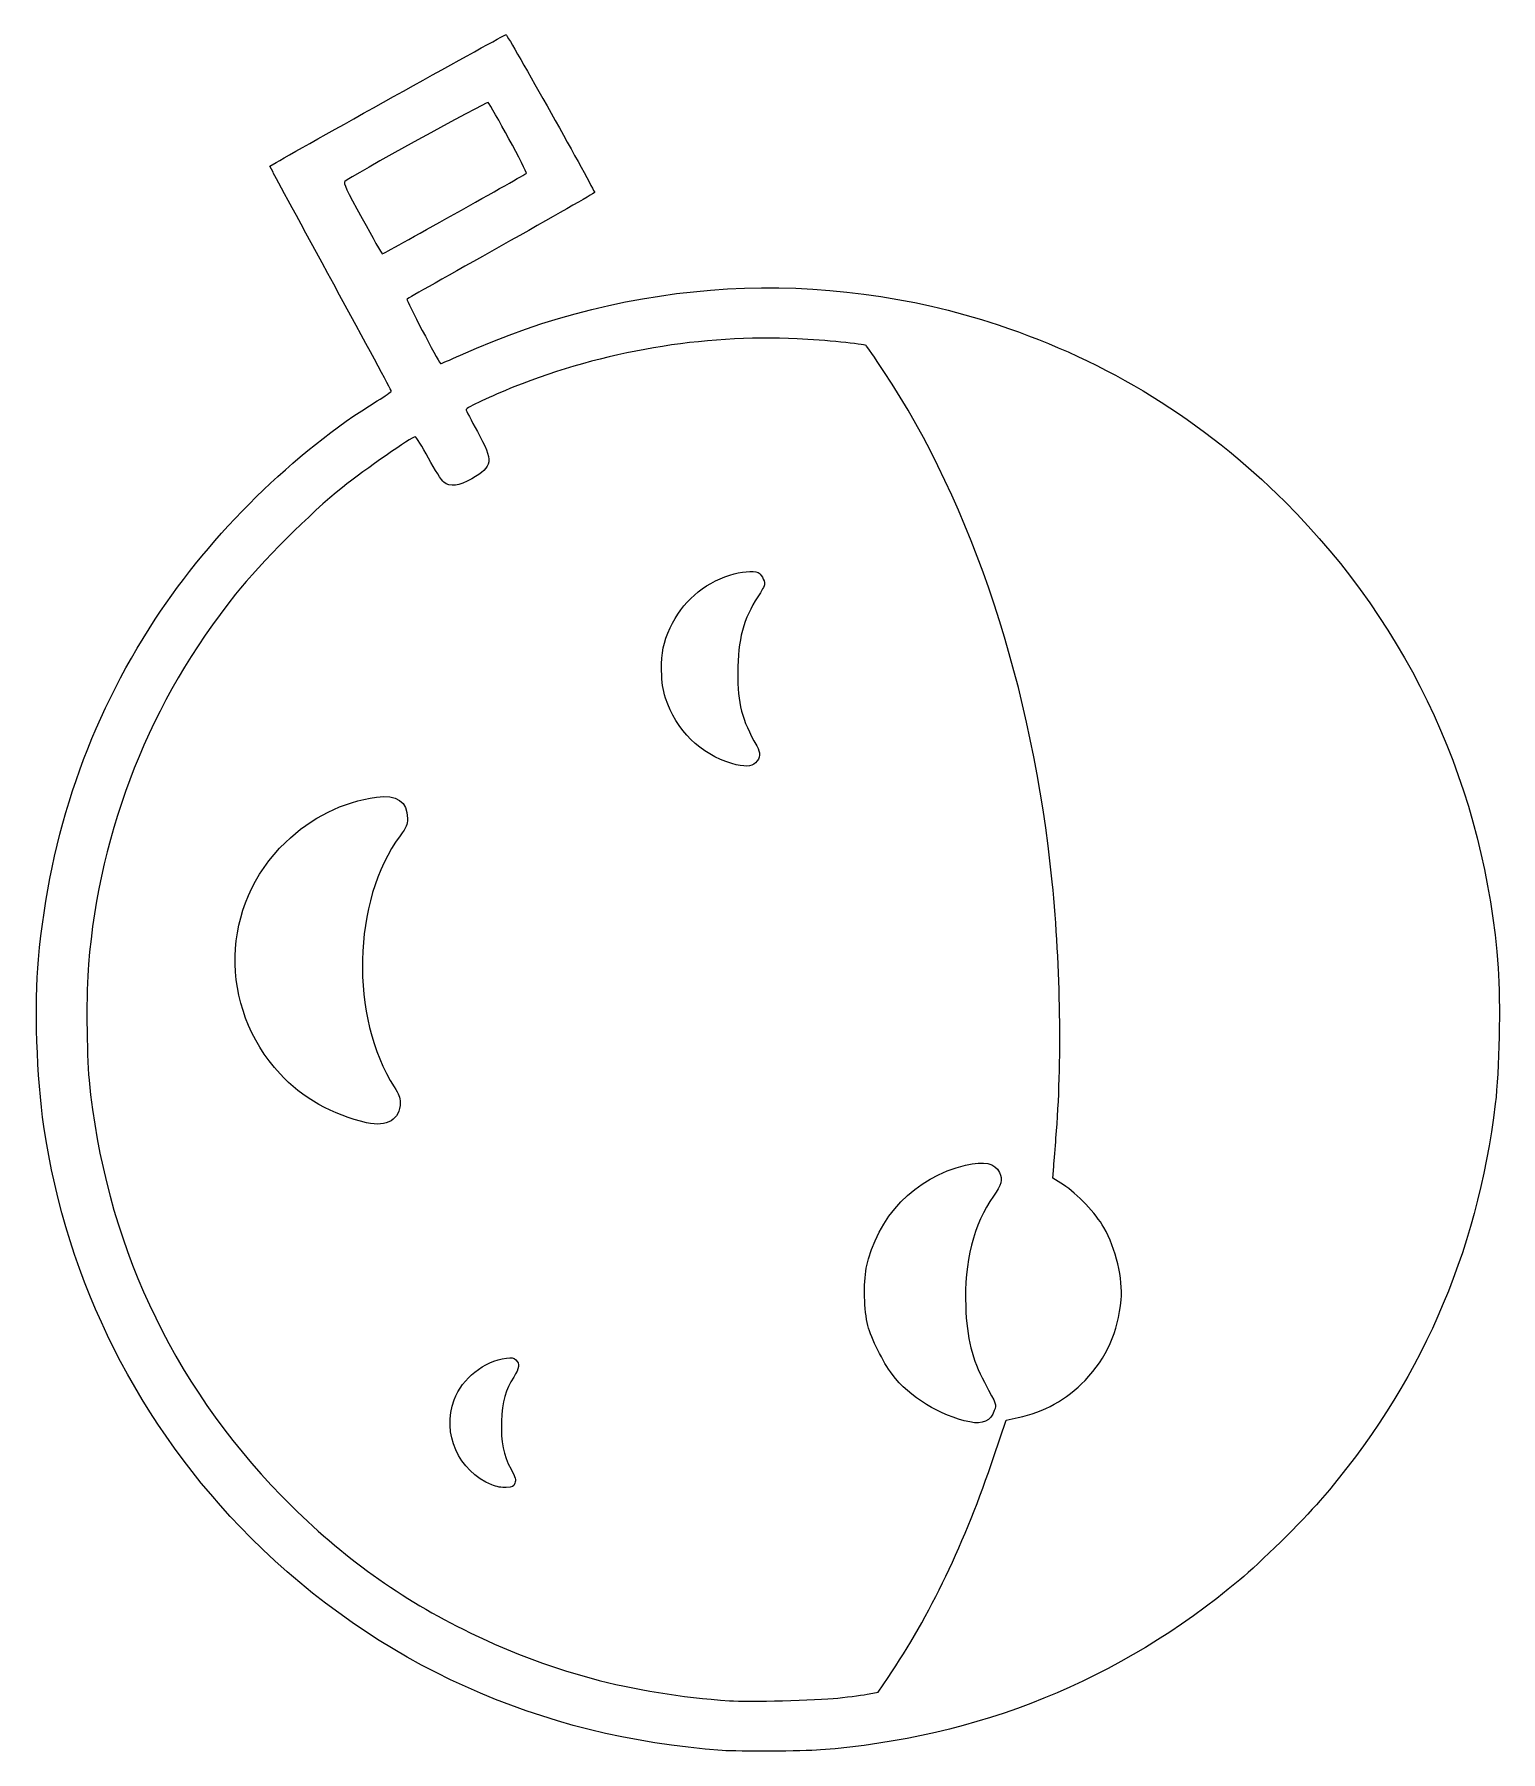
# Model space of a CAD drawing. Extents: x 94.6 to 112.8, y 157.6 to 178.9.
import ezdxf

# ---------------------------------------------------------------- set-up
doc = ezdxf.new("R2010")
doc.units = 0
doc.layers.add('Layer_1', color=7, linetype='CONTINUOUS')

msp = doc.modelspace()

# ---------------------------------------------------------------- linework, layer by layer
at = {"layer": 'Layer_1', "color": 7}
for p, q in [((97.502232, 177.252101), (97.579476, 177.29707)), ((97.541139, 177.175596), (97.502232, 177.252101)), ((99.791097, 176.65668), (99.791097, 176.65668)), ((103.237733, 169.834539), (103.237744, 169.834482)), ((98.703929, 165.373565), (98.703929, 165.373565)), ((107.226958, 164.682798), (107.237203, 164.828227)), ((107.356712, 164.600982), (107.226958, 164.682798)), ((106.193045, 161.656839), (106.193054, 161.656839)), ((106.49263, 161.227523), (106.644288, 161.680772)), ((106.644288, 161.680772), (106.795296, 161.711393)), ((100.258965, 160.87514), (100.258965, 160.875169)), ((105.055664, 158.301895), (105.179218, 158.483702)), ((104.946588, 158.280446), (105.055664, 158.301895)), ((104.555736, 158.228912), (104.555736, 158.228799)), ((103.119575, 157.577741), (103.119575, 157.577712))]:
    msp.add_line(p, q, dxfattribs=at)
for points in [[(97.579476, 177.29707), (98.002917, 177.543574), (100.422467, 178.888911), (100.434902, 178.884765)], [(100.434902, 178.884765), (100.456915, 178.877427), (101.540855, 176.944061), (101.534163, 176.924091)], [(100.211678, 178.041784), (100.197765, 178.055726), (98.491356, 177.116549), (98.432394, 177.062481)], [(100.689393, 177.163348), (100.702319, 177.174495), (100.253422, 177.999953), (100.211678, 178.041784)], [(98.295562, 175.785364), (97.902028, 176.507915), (97.56254, 177.133519), (97.541139, 177.175596)], [(98.432394, 177.062481), (98.412554, 177.044278), (98.451472, 176.96098), (98.647676, 176.601567)], [(99.791097, 176.65668), (100.276954, 176.928279), (100.681186, 177.156281), (100.689393, 177.163348)], [(101.534163, 176.924091), (101.531256, 176.915455), (101.009422, 176.617273), (100.374515, 176.261475)], [(98.647676, 176.601567), (98.779401, 176.360281), (98.891798, 176.162861), (98.897448, 176.162861)], [(98.897448, 176.162861), (98.903093, 176.162861), (99.305243, 176.38508), (99.791097, 176.65668)], [(100.374515, 176.261475), (99.739605, 175.905681), (99.213314, 175.607998), (99.204975, 175.599961)], [(99.869585, 174.904232), (101.992478, 175.871487), (104.361508, 176.005184), (106.546359, 175.281033)], [(99.010419, 174.458281), (99.010701, 174.465619), (98.689092, 175.062813), (98.295562, 175.785364)], [(99.204975, 175.599961), (99.193601, 175.58901), (99.583974, 174.840484), (99.621436, 174.801393)], [(104.051264, 175.107548), (102.875546, 175.16334), (101.644882, 174.95438), (100.531462, 174.509905)], [(104.905869, 175.023855), (104.87292, 175.044203), (104.390732, 175.091441), (104.051264, 175.107548)], [(106.546359, 175.281033), (107.904929, 174.830747), (109.097211, 174.095107), (110.11016, 173.082157)], [(99.621436, 174.801393), (99.62519, 174.79747), (99.736856, 174.843755), (99.869585, 174.904232)], [(105.1271, 174.702866), (105.013097, 174.874666), (104.913546, 175.019111), (104.905869, 175.023855)], [(107.217879, 168.364105), (106.980349, 170.76463), (106.229167, 173.042051), (105.1271, 174.702866)], [(98.836057, 174.338185), (98.931595, 174.396892), (99.010058, 174.450935), (99.010419, 174.458281)], [(100.531462, 174.509905), (100.263192, 174.402816), (99.938216, 174.250032), (99.938216, 174.230999)], [(96.079527, 171.627158), (96.773873, 172.690218), (97.805751, 173.705064), (98.836057, 174.338185)], [(99.938216, 174.230999), (99.938216, 174.220557), (100.001397, 174.096738), (100.078616, 173.95585)], [(99.307977, 173.890572), (99.265486, 173.890574), (98.68559, 173.487962), (98.402072, 173.261617)], [(99.471901, 173.62688), (99.393423, 173.771911), (99.319659, 173.890572), (99.307977, 173.890572)], [(100.078616, 173.95585), (100.281266, 173.586119), (100.273953, 173.523197), (100.01066, 173.371096)], [(99.660687, 173.326923), (99.635316, 173.346876), (99.550375, 173.481849), (99.471901, 173.62688)], [(98.402072, 173.261617), (98.01234, 172.950475), (97.388073, 172.326222), (97.076717, 171.936304)], [(100.01066, 173.371096), (99.851484, 173.279143), (99.739413, 173.264998), (99.660687, 173.326923)], [(110.11016, 173.082157), (111.676485, 171.515821), (112.593639, 169.509362), (112.755748, 167.294398)], [(102.473828, 171.518079), (102.622342, 171.840095), (102.879147, 172.066775), (103.215956, 172.173173)], [(103.215956, 172.173173), (103.351993, 172.216156), (103.501898, 172.230577), (103.564154, 172.206673)], [(103.564154, 172.206673), (103.598009, 172.193691), (103.646772, 172.107557), (103.646772, 172.060736)], [(97.076717, 171.936304), (96.015878, 170.607771), (95.391814, 169.037741), (95.248552, 167.336957)], [(103.561936, 171.902522), (103.384161, 171.637544), (103.313524, 171.37138), (103.312759, 170.963597)], [(103.646772, 172.060736), (103.646772, 172.043238), (103.608598, 171.972062), (103.561936, 171.902522)], [(94.627985, 167.400485), (94.772373, 168.972858), (95.24527, 170.349877), (96.079527, 171.627158)], [(102.367213, 170.990888), (102.364955, 171.217738), (102.388266, 171.332574), (102.473828, 171.518079)], [(102.416483, 170.645476), (102.377985, 170.763699), (102.368768, 170.8283), (102.367213, 170.990888)], [(103.312759, 170.963597), (103.311912, 170.574949), (103.362187, 170.380723), (103.547486, 170.054729)], [(103.237744, 169.834482), (102.851873, 169.946891), (102.545416, 170.24949), (102.416483, 170.645476)], [(103.547486, 170.054729), (103.599437, 169.963317), (103.59574, 169.908058), (103.533177, 169.84103)], [(103.533177, 169.84103), (103.486232, 169.790738), (103.394888, 169.788734), (103.237733, 169.834539)], [(97.695591, 168.855087), (98.020262, 169.167055), (98.40367, 169.356962), (98.827446, 169.415693)], [(98.827446, 169.415693), (99.07798, 169.450406), (99.210825, 169.359305), (99.210978, 169.152718)], [(99.210978, 169.152718), (99.211031, 169.06935), (99.201467, 169.046828), (99.118307, 168.93456)], [(99.118307, 168.93456), (98.524401, 168.132795), (98.491209, 166.677262), (99.047215, 165.817021)], [(97.628467, 165.978424), (96.85957, 166.814366), (96.889107, 168.080161), (97.695591, 168.855087)], [(107.264632, 165.182726), (107.34154, 166.117559), (107.324336, 167.288189), (107.217879, 168.364105)], [(94.695055, 165.328043), (94.607064, 165.926664), (94.577247, 166.84795), (94.627985, 167.400485)], [(95.248552, 167.336957), (95.220923, 167.009015), (95.225551, 166.232649), (95.257104, 165.903296)], [(112.755748, 167.294398), (112.786739, 166.870951), (112.76873, 166.008509), (112.720591, 165.609841)], [(98.703929, 165.373565), (98.287654, 165.46667), (97.897148, 165.686295), (97.628467, 165.978424)], [(95.257115, 165.903296), (95.445885, 163.932792), (96.272025, 162.14768), (97.646758, 160.73973)], [(99.047215, 165.817021), (99.104159, 165.728911), (99.12015, 165.686662), (99.12015, 165.624291)], [(99.12015, 165.624291), (99.12015, 165.412737), (98.960026, 165.316274), (98.703929, 165.373565)], [(112.720591, 165.609841), (112.493925, 163.733035), (111.772023, 162.097106), (110.545917, 160.681762)], [(97.265549, 160.219171), (95.875362, 161.610301), (94.979942, 163.389938), (94.695055, 165.328043)], [(107.2372, 164.828227), (107.242844, 164.908237), (107.255177, 165.067749), (107.264632, 165.182726)], [(106.139666, 164.845725), (106.376219, 164.901492), (106.507252, 164.873665), (106.563338, 164.755357)], [(104.909315, 163.565565), (105.038265, 164.201976), (105.515588, 164.698602), (106.139666, 164.845725)], [(106.563338, 164.755357), (106.604963, 164.667643), (106.587976, 164.600445), (106.48904, 164.461705)], [(106.48904, 164.461705), (106.240826, 164.113556), (106.122419, 163.6447), (106.143137, 163.091996)], [(107.858918, 164.072549), (107.760513, 164.246652), (107.523966, 164.495543), (107.356712, 164.600982)], [(108.073921, 163.173925), (108.09839, 163.433965), (108.009224, 163.806667), (107.858918, 164.072549)], [(104.928506, 162.855663), (104.881189, 163.039869), (104.871963, 163.381217), (104.909315, 163.565565)], [(107.625312, 162.173701), (107.895602, 162.458238), (108.036033, 162.771363), (108.073921, 163.173925)], [(106.143137, 163.091996), (106.158038, 162.69426), (106.222303, 162.433571), (106.375192, 162.150587)], [(105.230509, 162.249139), (105.116619, 162.399112), (104.970306, 162.692962), (104.928506, 162.855663)], [(99.792417, 161.932909), (99.89336, 162.201613), (100.155781, 162.410768), (100.441018, 162.449856)], [(100.441018, 162.449856), (100.502816, 162.458322), (100.52867, 162.453525), (100.556641, 162.428125)], [(100.556641, 162.428125), (100.608508, 162.381191), (100.601283, 162.322856), (100.530197, 162.214539)], [(100.530203, 162.214539), (100.427886, 162.058667), (100.388124, 161.914141), (100.378994, 161.664911)], [(106.193054, 161.656839), (105.824268, 161.73208), (105.446731, 161.964405), (105.230509, 162.249139)], [(106.375192, 162.150587), (106.535296, 161.854254), (106.525351, 161.88273), (106.498153, 161.798571)], [(106.795296, 161.711393), (107.10878, 161.774893), (107.401199, 161.937763), (107.625312, 162.173701)], [(100.258965, 160.875169), (99.840957, 161.046788), (99.634966, 161.513809), (99.792417, 161.932909)], [(100.378994, 161.664911), (100.369342, 161.401541), (100.398947, 161.252302), (100.496819, 161.071144)], [(106.498153, 161.798571), (106.457081, 161.671487), (106.354575, 161.623876), (106.193045, 161.656839)], [(105.179218, 158.483702), (105.695352, 159.243106), (106.138212, 160.168287), (106.49263, 161.227523)], [(100.496819, 161.071144), (100.553243, 160.966665), (100.560849, 160.939741), (100.545954, 160.897182)], [(100.437789, 160.842854), (100.380828, 160.840032), (100.314503, 160.85245), (100.258965, 160.87514)], [(100.545954, 160.897182), (100.530177, 160.852139), (100.518804, 160.846438), (100.437789, 160.842854)], [(97.646758, 160.73973), (98.332998, 160.036912), (99.05921, 159.503032), (99.900971, 159.082465)], [(110.545917, 160.681762), (110.317864, 160.418505), (109.79807, 159.905594), (109.54593, 159.695028)], [(103.119575, 157.577712), (100.852529, 157.739313), (98.833195, 158.650495), (97.265549, 160.219171)], [(109.54593, 159.695028), (108.047282, 158.443401), (106.297338, 157.734092), (104.338493, 157.584232)], [(99.900971, 159.082465), (100.944418, 158.561116), (101.994527, 158.279514), (103.210473, 158.194961)], [(104.555736, 158.228799), (104.71071, 158.24545), (104.886599, 158.268705), (104.946588, 158.280446)], [(103.210473, 158.194961), (103.442067, 158.178874), (104.289166, 158.200323), (104.555736, 158.228912)], [(104.338493, 157.584232), (104.117939, 157.567298), (103.324352, 157.563065), (103.119575, 157.577741)]]:
    msp.add_open_spline(points, degree=3, dxfattribs=at)

doc.saveas('drawing.dxf')
